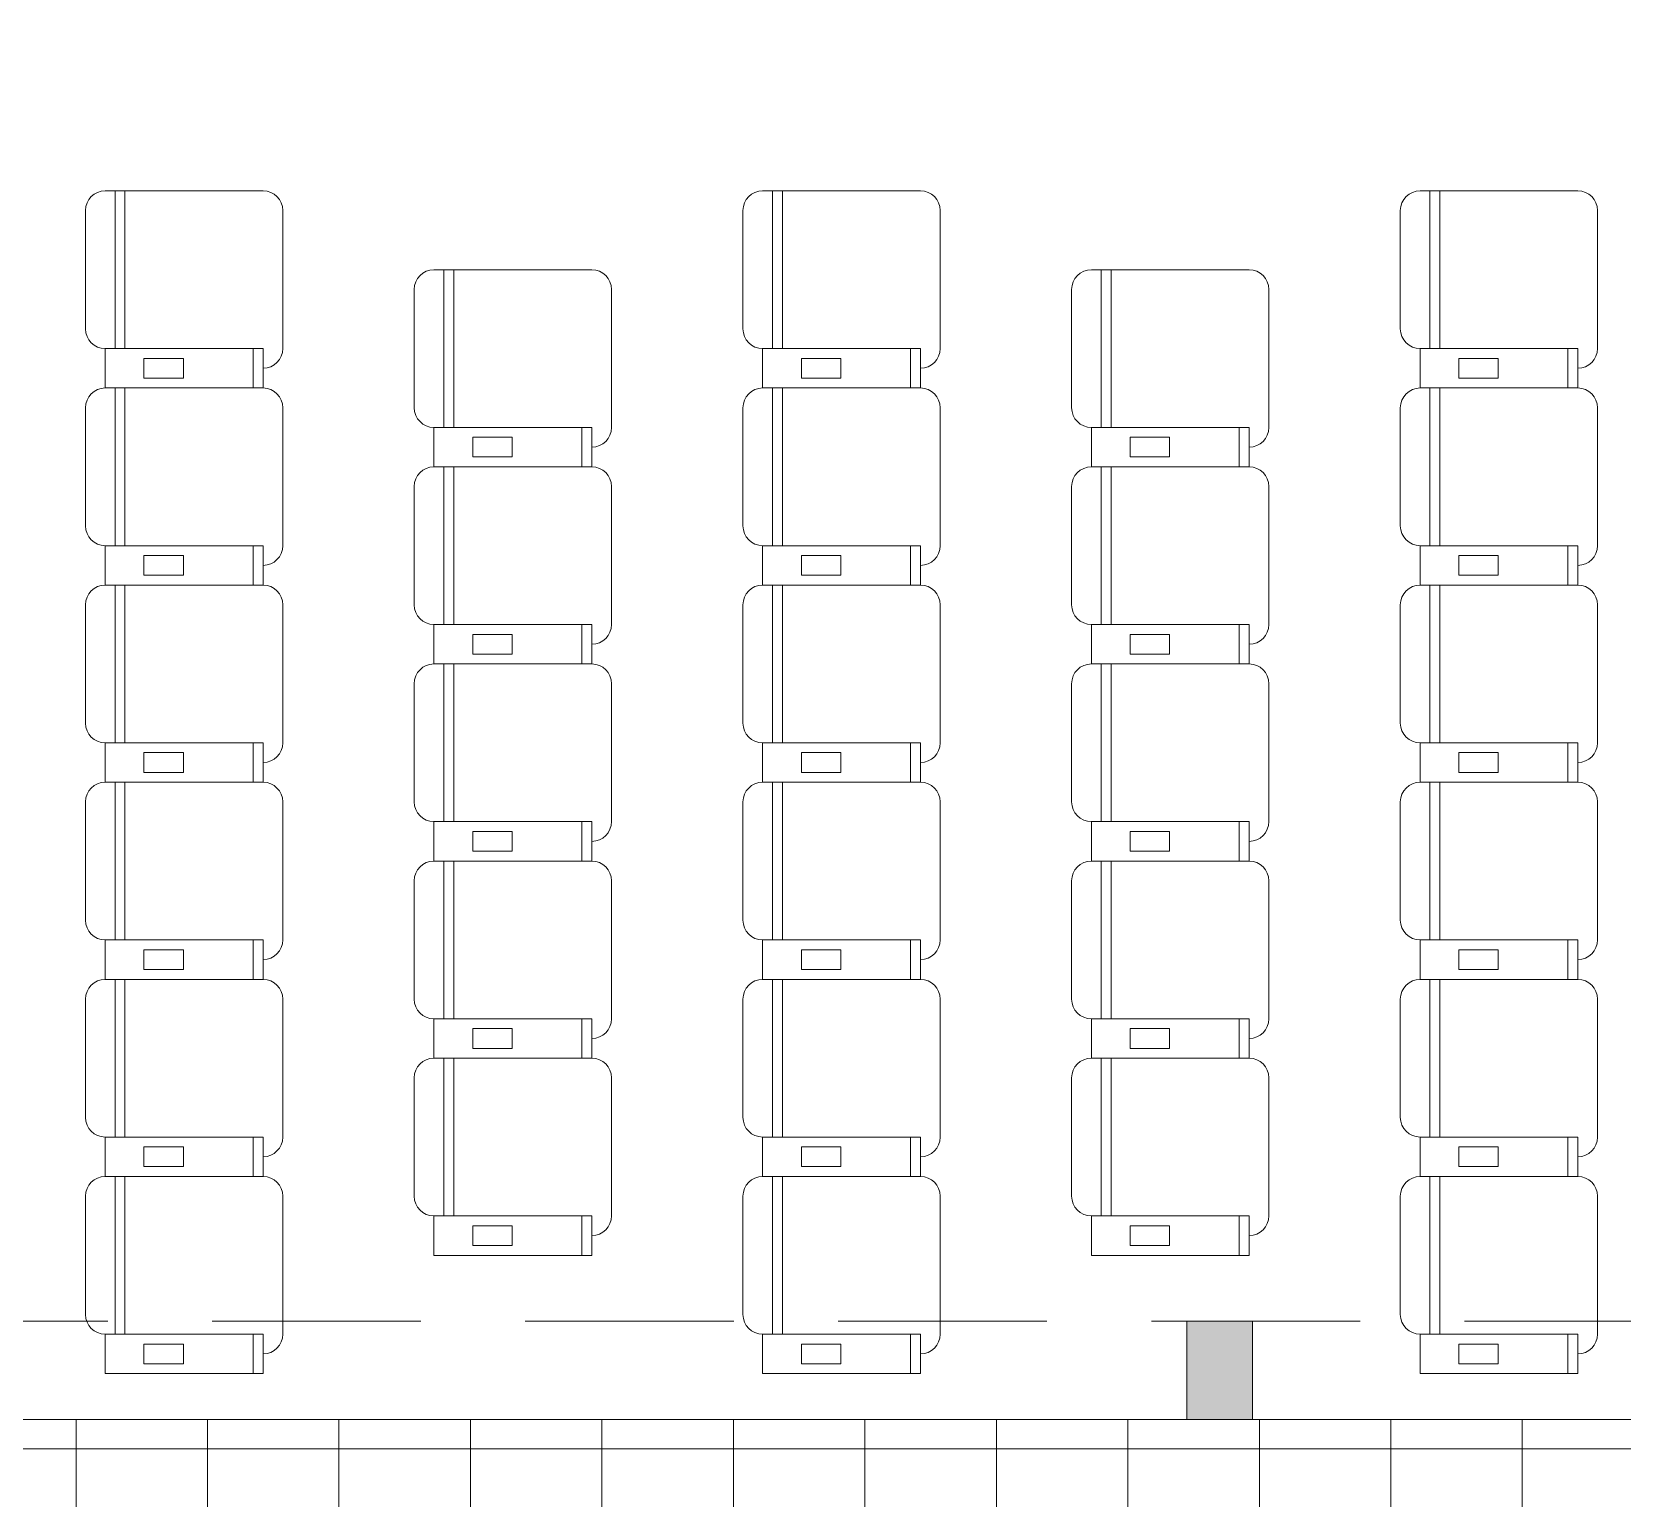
# Model space of a CAD drawing. Header units: millimetres. Extents: x 302.6 to 349.1, y 166.4 to 192.5.
# Drawn here: x 336.863 to 341.701, y 178.208 to 182.672 of the extents above; entities that cross this region are included whole.
import ezdxf

# ---------------------------------------------------------------- set-up
doc = ezdxf.new("R2010")
doc.units = ezdxf.units.MM
doc.linetypes.add('TRATTEGGIATA2', pattern=[9.525, 6.35, -3.175])
for name, color, linetype, lineweight in [('ARREDI attrezzature - furniture', 175, 'Continuous', 9), ('PAVIMENTAZIONE - flooring', 250, 'Continuous', 5), ('PILASTRI struttura - structure', 7, 'Continuous', 13), ('PROIEZIONI finissime - fine lines', 251, 'Continuous', 9)]:
    doc.layers.add(name, color=color, linetype=linetype, lineweight=lineweight)
doc.layers.add('MURATURA tratteggi - hatch wall', color=253, linetype='Continuous', true_color=0xa1a1a1)

msp = doc.modelspace()

# ---------------------------------------------------------------- hatches: boundary and pattern name
at = {"layer": 'MURATURA tratteggi - hatch wall', "true_color": 0x707070}
h = msp.add_hatch(color=8, dxfattribs=at)
h.dxf.hatch_style = 1
h.paths.add_polyline_path([(349.0264, 173.2974), (348.7264, 173.2974), (348.7264, 173.5974), (349.0264, 173.5974)], flags=17)
h.paths.add_polyline_path([(349.0264, 173.2974), (348.7264, 173.2974), (348.7264, 173.5974), (349.0264, 173.5974)], flags=17)
h.paths.add_polyline_path([(348.7264, 186.8349), (349.0264, 186.8349), (349.0264, 187.1349), (348.7264, 187.1349)])
h.paths.add_polyline_path([(344.3264, 173.2974), (344.5264, 173.2974), (344.5264, 173.5974), (344.3264, 173.5974)], flags=17)
h.paths.add_polyline_path([(344.3264, 173.2974), (344.5264, 173.2974), (344.5264, 173.5974), (344.3264, 173.5974)], flags=17)
h.paths.add_polyline_path([(348.7264, 173.2974), (349.0264, 173.2974), (349.0264, 173.5974), (348.7264, 173.5974)], flags=17)
h.paths.add_polyline_path([(348.7264, 173.2974), (349.0264, 173.2974), (349.0264, 173.5974), (348.7264, 173.5974)], flags=17)
h.paths.add_polyline_path([(302.7264, 173.2974), (303.0264, 173.2974), (303.0264, 173.5974), (302.7264, 173.5974)], flags=17)
h.paths.add_polyline_path([(302.7264, 173.2974), (303.0264, 173.2974), (303.0264, 173.5974), (302.7264, 173.5974)], flags=17)
h.paths.add_polyline_path([(307.2264, 173.2974), (307.4264, 173.2974), (307.4264, 173.5974), (307.2264, 173.5974)], flags=17)
h.paths.add_polyline_path([(307.2264, 173.2974), (307.4264, 173.2974), (307.4264, 173.5974), (307.2264, 173.5974)], flags=17)
h.paths.add_polyline_path([(311.1764, 173.2974), (311.3764, 173.2974), (311.3764, 173.5974), (311.1764, 173.5974)], flags=17)
h.paths.add_polyline_path([(315.5514, 173.2974), (315.7514, 173.2974), (315.7514, 173.5974), (315.5514, 173.5974)])
h.paths.add_polyline_path([(311.1764, 173.2974), (311.3764, 173.2974), (311.3764, 173.5974), (311.1764, 173.5974)], flags=17)
h.paths.add_polyline_path([(319.9264, 173.2974), (320.1264, 173.2974), (320.1264, 173.5974), (319.9264, 173.5974)])
h.paths.add_polyline_path([(324.0764, 173.2974), (323.8764, 173.2974), (323.8764, 173.5974), (324.0764, 173.5974)])
h.paths.add_polyline_path([(336.2014, 173.2974), (336.0014, 173.2974), (336.0014, 173.5974), (336.2014, 173.5974)])
h.paths.add_polyline_path([(340.5764, 173.2974), (340.3764, 173.2974), (340.3764, 173.5974), (340.5764, 173.5974)])
h.paths.add_polyline_path([(331.8264, 173.2974), (331.6264, 173.2974), (331.6264, 173.5974), (331.8264, 173.5974)])
h.paths.add_polyline_path([(327.6764, 173.2974), (327.8764, 173.2974), (327.8764, 173.5974), (327.6764, 173.5974)])
h.paths.add_polyline_path([(324.0764, 186.8349), (323.8764, 186.8349), (323.8764, 187.1349), (324.0764, 187.1349)])
h.paths.add_polyline_path([(320.1264, 186.8349), (319.9264, 186.8349), (319.9264, 187.1349), (320.1264, 187.1349)])
h.paths.add_polyline_path([(324.0764, 178.4474), (323.8764, 178.4474), (323.8764, 178.7474), (324.0764, 178.7474)])
h.paths.add_polyline_path([(320.1264, 178.4474), (319.9264, 178.4474), (319.9264, 178.7474), (320.1264, 178.7474)])
h.paths.add_polyline_path([(315.7514, 186.8349), (315.5514, 186.8349), (315.5514, 187.1349), (315.7514, 187.1349)])
h.paths.add_polyline_path([(315.7514, 178.4474), (315.5514, 178.4474), (315.5514, 178.7474), (315.7514, 178.7474)])
h.paths.add_polyline_path([(303.0264, 186.8349), (302.7264, 186.8349), (302.7264, 187.1349), (303.0264, 187.1349)])
h.paths.add_polyline_path([(303.0264, 178.4474), (302.7264, 178.4474), (302.7264, 178.7474), (303.0264, 178.7474)])
h.paths.add_polyline_path([(311.3764, 186.8349), (311.1764, 186.8349), (311.1764, 187.1349), (311.3764, 187.1349)])
h.paths.add_polyline_path([(307.4264, 186.8349), (307.2264, 186.8349), (307.2264, 187.1349), (307.4264, 187.1349)])
h.paths.add_polyline_path([(311.3764, 178.4474), (311.1764, 178.4474), (311.1764, 178.7474), (311.3764, 178.7474)])
h.paths.add_polyline_path([(307.4264, 178.4474), (307.2264, 178.4474), (307.2264, 178.7474), (307.4264, 178.7474)])
h.paths.add_polyline_path([(327.6764, 186.8349), (327.8764, 186.8349), (327.8764, 187.1349), (327.6764, 187.1349)])
h.paths.add_polyline_path([(331.6264, 186.8349), (331.8264, 186.8349), (331.8264, 187.1349), (331.6264, 187.1349)])
h.paths.add_polyline_path([(327.6764, 178.4474), (327.8764, 178.4474), (327.8764, 178.7474), (327.6764, 178.7474)])
h.paths.add_polyline_path([(331.6264, 178.4474), (331.8264, 178.4474), (331.8264, 178.7474), (331.6264, 178.7474)])
h.paths.add_polyline_path([(336.0014, 186.8349), (336.2014, 186.8349), (336.2014, 187.1349), (336.0014, 187.1349)])
h.paths.add_polyline_path([(336.0014, 178.4474), (336.2014, 178.4474), (336.2014, 178.7474), (336.0014, 178.7474)])
h.paths.add_polyline_path([(348.7264, 178.4474), (349.0264, 178.4474), (349.0264, 178.7474), (348.7264, 178.7474)])
h.paths.add_polyline_path([(340.3764, 186.8349), (340.5764, 186.8349), (340.5764, 187.1349), (340.3764, 187.1349)])
h.paths.add_polyline_path([(344.3264, 186.8349), (344.5264, 186.8349), (344.5264, 187.1349), (344.3264, 187.1349)])
h.paths.add_polyline_path([(340.3764, 178.4474), (340.5764, 178.4474), (340.5764, 178.7474), (340.3764, 178.7474)])
h.paths.add_polyline_path([(344.3264, 178.4474), (344.5264, 178.4474), (344.5264, 178.7474), (344.3264, 178.7474)])
at = {"layer": 'PAVIMENTAZIONE - flooring'}
h = msp.add_hatch(dxfattribs=at)
h.set_pattern_fill('_USER', color=256, scale=0.4, angle=90, style=0, double=1, pattern_type=0)
h.set_pattern_definition([(90, (94.9972, 11.9578), (-0.4, 0), []), (180, (94.9972, 11.9578), (0, -0.4), [])])
h.paths.add_polyline_path([(346.7264, 178.4474), (323.9967, 178.4474), (323.9967, 178.433), (324.9728, 178.433), (324.9728, 178.3842, -0.394387), (323.9764, 177.4474), (323.9764, 177.4474, -0.394387), (324.9728, 176.5107), (324.9728, 176.4619), (323.9967, 176.4619), (323.9967, 176.4474), (345.0547, 176.4474), (345.0547, 177.1752), (345.0925, 177.1752, -0.403471), (345.8475, 176.4474), (346.7264, 176.4474)])
h.paths.add_polyline_path([(324.9728, 178.3842), (323.9967, 178.3842), (323.9967, 178.427), (323.9764, 178.427), (323.9764, 177.4474, 0.394387)], flags=17)
h.paths.add_polyline_path([(323.9764, 177.4474), (323.9764, 176.4679), (323.9967, 176.4679), (323.9967, 176.5107), (324.9728, 176.5107, 0.394387)], flags=17)
h.paths.add_polyline_path([(345.0925, 177.1752), (345.0925, 176.4474), (345.8475, 176.4474, 0.403471)], flags=17)

# ---------------------------------------------------------------- linework, layer by layer
at = {"layer": 'ARREDI attrezzature - furniture'}
for p, q in [((337.0864, 182.1874), (337.5664, 182.1874)), ((337.1164, 182.1874), (337.1164, 181.7074)), ((337.1464, 182.1874), (337.1464, 181.7074)), ((339.0864, 182.1874), (339.5664, 182.1874)), ((339.1164, 182.1874), (339.1164, 181.7074)), ((339.1464, 182.1874), (339.1464, 181.7074)), ((341.0864, 182.1874), (341.5664, 182.1874)), ((341.1164, 182.1874), (341.1164, 181.7074)), ((341.1464, 182.1874), (341.1464, 181.7074)), ((337.0264, 182.1274), (337.0264, 181.7674)), ((337.6264, 181.7074), (337.6264, 182.1274)), ((339.0264, 182.1274), (339.0264, 181.7674)), ((339.6264, 181.7074), (339.6264, 182.1274)), ((341.0264, 182.1274), (341.0264, 181.7674)), ((341.6264, 181.7074), (341.6264, 182.1274)), ((338.0864, 181.9474), (338.5664, 181.9474)), ((338.1164, 181.9474), (338.1164, 181.4674)), ((338.1464, 181.9474), (338.1464, 181.4674)), ((340.0864, 181.9474), (340.5664, 181.9474)), ((340.1164, 181.9474), (340.1164, 181.4674)), ((340.1464, 181.9474), (340.1464, 181.4674)), ((338.0264, 181.8874), (338.0264, 181.5274)), ((338.6264, 181.4674), (338.6264, 181.8874)), ((340.0264, 181.8874), (340.0264, 181.5274)), ((340.6264, 181.4674), (340.6264, 181.8874)), ((337.0864, 181.7074), (337.5664, 181.7074)), ((337.0864, 181.7074), (337.0864, 181.5874)), ((337.5364, 181.5874), (337.5364, 181.7074)), ((337.5664, 181.5874), (337.5664, 181.7074)), ((339.0864, 181.7074), (339.5664, 181.7074)), ((339.0864, 181.7074), (339.0864, 181.5874)), ((339.5364, 181.5874), (339.5364, 181.7074)), ((339.5664, 181.5874), (339.5664, 181.7074)), ((341.0864, 181.7074), (341.5664, 181.7074)), ((341.0864, 181.7074), (341.0864, 181.5874)), ((341.5364, 181.5874), (341.5364, 181.7074)), ((341.5664, 181.5874), (341.5664, 181.7074)), ((337.2042, 181.6774), (337.3242, 181.6774)), ((337.2042, 181.6174), (337.2042, 181.6774)), ((337.3242, 181.6174), (337.3242, 181.6774)), ((339.2042, 181.6774), (339.3242, 181.6774)), ((339.2042, 181.6174), (339.2042, 181.6774)), ((339.3242, 181.6174), (339.3242, 181.6774)), ((341.2042, 181.6774), (341.3242, 181.6774)), ((341.2042, 181.6174), (341.2042, 181.6774)), ((341.3242, 181.6174), (341.3242, 181.6774)), ((337.0864, 181.5874), (337.5664, 181.5874)), ((337.0864, 181.5874), (337.5664, 181.5874)), ((337.1164, 181.5874), (337.1164, 181.1074)), ((337.1464, 181.5874), (337.1464, 181.1074)), ((337.2042, 181.6174), (337.3242, 181.6174)), ((339.0864, 181.5874), (339.5664, 181.5874)), ((339.0864, 181.5874), (339.5664, 181.5874)), ((339.1164, 181.5874), (339.1164, 181.1074)), ((339.1464, 181.5874), (339.1464, 181.1074)), ((339.2042, 181.6174), (339.3242, 181.6174)), ((341.0864, 181.5874), (341.5664, 181.5874)), ((341.0864, 181.5874), (341.5664, 181.5874)), ((341.1164, 181.5874), (341.1164, 181.1074)), ((341.1464, 181.5874), (341.1464, 181.1074)), ((341.2042, 181.6174), (341.3242, 181.6174)), ((337.0264, 181.5274), (337.0264, 181.1674)), ((337.6264, 181.1074), (337.6264, 181.5274)), ((339.0264, 181.5274), (339.0264, 181.1674)), ((339.6264, 181.1074), (339.6264, 181.5274)), ((341.0264, 181.5274), (341.0264, 181.1674)), ((341.6264, 181.1074), (341.6264, 181.5274)), ((338.0864, 181.4674), (338.5664, 181.4674)), ((338.0864, 181.4674), (338.0864, 181.3474)), ((338.5364, 181.3474), (338.5364, 181.4674)), ((338.5664, 181.3474), (338.5664, 181.4674)), ((340.0864, 181.4674), (340.5664, 181.4674)), ((340.0864, 181.4674), (340.0864, 181.3474)), ((340.5364, 181.3474), (340.5364, 181.4674)), ((340.5664, 181.3474), (340.5664, 181.4674)), ((338.2042, 181.4374), (338.3242, 181.4374)), ((338.2042, 181.3774), (338.2042, 181.4374)), ((338.3242, 181.3774), (338.3242, 181.4374)), ((340.2042, 181.4374), (340.3242, 181.4374)), ((340.2042, 181.3774), (340.2042, 181.4374)), ((340.3242, 181.3774), (340.3242, 181.4374)), ((338.0864, 181.3474), (338.5664, 181.3474)), ((338.0864, 181.3474), (338.5664, 181.3474)), ((338.1164, 181.3474), (338.1164, 180.8674)), ((338.1464, 181.3474), (338.1464, 180.8674)), ((338.2042, 181.3774), (338.3242, 181.3774)), ((340.0864, 181.3474), (340.5664, 181.3474)), ((340.0864, 181.3474), (340.5664, 181.3474)), ((340.1164, 181.3474), (340.1164, 180.8674)), ((340.1464, 181.3474), (340.1464, 180.8674)), ((340.2042, 181.3774), (340.3242, 181.3774)), ((338.0264, 181.2874), (338.0264, 180.9274)), ((338.6264, 180.8674), (338.6264, 181.2874)), ((340.0264, 181.2874), (340.0264, 180.9274)), ((340.6264, 180.8674), (340.6264, 181.2874)), ((337.0864, 181.1074), (337.5664, 181.1074)), ((337.0864, 181.1074), (337.0864, 180.9874)), ((337.5364, 180.9874), (337.5364, 181.1074)), ((337.5664, 180.9874), (337.5664, 181.1074)), ((339.0864, 181.1074), (339.5664, 181.1074)), ((339.0864, 181.1074), (339.0864, 180.9874)), ((339.5364, 180.9874), (339.5364, 181.1074)), ((339.5664, 180.9874), (339.5664, 181.1074)), ((341.0864, 181.1074), (341.5664, 181.1074)), ((341.0864, 181.1074), (341.0864, 180.9874)), ((341.5364, 180.9874), (341.5364, 181.1074)), ((341.5664, 180.9874), (341.5664, 181.1074)), ((337.2042, 181.0774), (337.3242, 181.0774)), ((337.2042, 181.0174), (337.2042, 181.0774)), ((337.3242, 181.0174), (337.3242, 181.0774)), ((339.2042, 181.0774), (339.3242, 181.0774)), ((339.2042, 181.0174), (339.2042, 181.0774)), ((339.3242, 181.0174), (339.3242, 181.0774)), ((341.2042, 181.0774), (341.3242, 181.0774)), ((341.2042, 181.0174), (341.2042, 181.0774)), ((341.3242, 181.0174), (341.3242, 181.0774)), ((337.2042, 181.0174), (337.3242, 181.0174)), ((339.2042, 181.0174), (339.3242, 181.0174)), ((341.2042, 181.0174), (341.3242, 181.0174)), ((337.0864, 180.9874), (337.5664, 180.9874)), ((337.0864, 180.9874), (337.5664, 180.9874)), ((337.1164, 180.9874), (337.1164, 180.5074)), ((337.1464, 180.9874), (337.1464, 180.5074)), ((339.0864, 180.9874), (339.5664, 180.9874)), ((339.0864, 180.9874), (339.5664, 180.9874)), ((339.1164, 180.9874), (339.1164, 180.5074)), ((339.1464, 180.9874), (339.1464, 180.5074)), ((341.0864, 180.9874), (341.5664, 180.9874)), ((341.0864, 180.9874), (341.5664, 180.9874)), ((341.1164, 180.9874), (341.1164, 180.5074)), ((341.1464, 180.9874), (341.1464, 180.5074)), ((337.0264, 180.9274), (337.0264, 180.5674)), ((337.6264, 180.5074), (337.6264, 180.9274)), ((339.0264, 180.9274), (339.0264, 180.5674)), ((339.6264, 180.5074), (339.6264, 180.9274)), ((341.0264, 180.9274), (341.0264, 180.5674)), ((341.6264, 180.5074), (341.6264, 180.9274)), ((338.0864, 180.8674), (338.5664, 180.8674)), ((338.0864, 180.8674), (338.0864, 180.7474)), ((338.5364, 180.7474), (338.5364, 180.8674)), ((338.5664, 180.7474), (338.5664, 180.8674)), ((340.0864, 180.8674), (340.5664, 180.8674)), ((340.0864, 180.8674), (340.0864, 180.7474)), ((340.5364, 180.7474), (340.5364, 180.8674)), ((340.5664, 180.7474), (340.5664, 180.8674)), ((338.2042, 180.8374), (338.3242, 180.8374)), ((338.2042, 180.7774), (338.2042, 180.8374)), ((338.3242, 180.7774), (338.3242, 180.8374)), ((340.2042, 180.8374), (340.3242, 180.8374)), ((340.2042, 180.7774), (340.2042, 180.8374)), ((340.3242, 180.7774), (340.3242, 180.8374)), ((338.2042, 180.7774), (338.3242, 180.7774)), ((340.2042, 180.7774), (340.3242, 180.7774)), ((338.0864, 180.7474), (338.5664, 180.7474)), ((338.0864, 180.7474), (338.5664, 180.7474)), ((338.1164, 180.7474), (338.1164, 180.2674)), ((338.1464, 180.7474), (338.1464, 180.2674)), ((340.0864, 180.7474), (340.5664, 180.7474)), ((340.0864, 180.7474), (340.5664, 180.7474)), ((340.1164, 180.7474), (340.1164, 180.2674)), ((340.1464, 180.7474), (340.1464, 180.2674)), ((338.0264, 180.6874), (338.0264, 180.3274)), ((338.6264, 180.2674), (338.6264, 180.6874)), ((340.0264, 180.6874), (340.0264, 180.3274)), ((340.6264, 180.2674), (340.6264, 180.6874)), ((337.0864, 180.5074), (337.5664, 180.5074)), ((337.0864, 180.5074), (337.0864, 180.3874)), ((337.2042, 180.4774), (337.3242, 180.4774)), ((337.2042, 180.4174), (337.2042, 180.4774)), ((337.3242, 180.4174), (337.3242, 180.4774)), ((337.5364, 180.3874), (337.5364, 180.5074)), ((337.5664, 180.3874), (337.5664, 180.5074)), ((339.0864, 180.5074), (339.5664, 180.5074)), ((339.0864, 180.5074), (339.0864, 180.3874)), ((339.2042, 180.4774), (339.3242, 180.4774)), ((339.2042, 180.4174), (339.2042, 180.4774)), ((339.3242, 180.4174), (339.3242, 180.4774)), ((339.5364, 180.3874), (339.5364, 180.5074)), ((339.5664, 180.3874), (339.5664, 180.5074)), ((341.0864, 180.5074), (341.5664, 180.5074)), ((341.0864, 180.5074), (341.0864, 180.3874)), ((341.2042, 180.4774), (341.3242, 180.4774)), ((341.2042, 180.4174), (341.2042, 180.4774)), ((341.3242, 180.4174), (341.3242, 180.4774)), ((341.5364, 180.3874), (341.5364, 180.5074)), ((341.5664, 180.3874), (341.5664, 180.5074)), ((337.0864, 180.3874), (337.5664, 180.3874)), ((337.0864, 180.3874), (337.5664, 180.3874)), ((337.1164, 180.3874), (337.1164, 179.9074)), ((337.1464, 180.3874), (337.1464, 179.9074)), ((337.2042, 180.4174), (337.3242, 180.4174)), ((339.0864, 180.3874), (339.5664, 180.3874)), ((339.0864, 180.3874), (339.5664, 180.3874)), ((339.1164, 180.3874), (339.1164, 179.9074)), ((339.1464, 180.3874), (339.1464, 179.9074)), ((339.2042, 180.4174), (339.3242, 180.4174)), ((341.0864, 180.3874), (341.5664, 180.3874)), ((341.0864, 180.3874), (341.5664, 180.3874)), ((341.1164, 180.3874), (341.1164, 179.9074)), ((341.1464, 180.3874), (341.1464, 179.9074)), ((341.2042, 180.4174), (341.3242, 180.4174)), ((337.0264, 180.3274), (337.0264, 179.9674)), ((337.6264, 179.9074), (337.6264, 180.3274)), ((339.0264, 180.3274), (339.0264, 179.9674)), ((339.6264, 179.9074), (339.6264, 180.3274)), ((341.0264, 180.3274), (341.0264, 179.9674)), ((341.6264, 179.9074), (341.6264, 180.3274)), ((338.0864, 180.2674), (338.5664, 180.2674)), ((338.0864, 180.2674), (338.0864, 180.1474)), ((338.2042, 180.2374), (338.3242, 180.2374)), ((338.2042, 180.1774), (338.2042, 180.2374)), ((338.3242, 180.1774), (338.3242, 180.2374)), ((338.5364, 180.1474), (338.5364, 180.2674)), ((338.5664, 180.1474), (338.5664, 180.2674)), ((340.0864, 180.2674), (340.5664, 180.2674)), ((340.0864, 180.2674), (340.0864, 180.1474)), ((340.2042, 180.2374), (340.3242, 180.2374)), ((340.2042, 180.1774), (340.2042, 180.2374)), ((340.3242, 180.1774), (340.3242, 180.2374)), ((340.5364, 180.1474), (340.5364, 180.2674)), ((340.5664, 180.1474), (340.5664, 180.2674)), ((338.0864, 180.1474), (338.5664, 180.1474)), ((338.0864, 180.1474), (338.5664, 180.1474)), ((338.1164, 180.1474), (338.1164, 179.6674)), ((338.1464, 180.1474), (338.1464, 179.6674)), ((338.2042, 180.1774), (338.3242, 180.1774)), ((340.0864, 180.1474), (340.5664, 180.1474)), ((340.0864, 180.1474), (340.5664, 180.1474)), ((340.1164, 180.1474), (340.1164, 179.6674)), ((340.1464, 180.1474), (340.1464, 179.6674)), ((340.2042, 180.1774), (340.3242, 180.1774)), ((338.0264, 180.0874), (338.0264, 179.7274)), ((338.6264, 179.6674), (338.6264, 180.0874)), ((340.0264, 180.0874), (340.0264, 179.7274)), ((340.6264, 179.6674), (340.6264, 180.0874)), ((337.0864, 179.9074), (337.5664, 179.9074)), ((337.0864, 179.9074), (337.0864, 179.7874)), ((337.5364, 179.7874), (337.5364, 179.9074)), ((337.5664, 179.7874), (337.5664, 179.9074)), ((339.0864, 179.9074), (339.5664, 179.9074)), ((339.0864, 179.9074), (339.0864, 179.7874)), ((339.5364, 179.7874), (339.5364, 179.9074)), ((339.5664, 179.7874), (339.5664, 179.9074)), ((341.0864, 179.9074), (341.5664, 179.9074)), ((341.0864, 179.9074), (341.0864, 179.7874)), ((341.5364, 179.7874), (341.5364, 179.9074)), ((341.5664, 179.7874), (341.5664, 179.9074)), ((337.2042, 179.8774), (337.3242, 179.8774)), ((337.2042, 179.8174), (337.2042, 179.8774)), ((337.3242, 179.8174), (337.3242, 179.8774)), ((339.2042, 179.8774), (339.3242, 179.8774)), ((339.2042, 179.8174), (339.2042, 179.8774)), ((339.3242, 179.8174), (339.3242, 179.8774)), ((341.2042, 179.8774), (341.3242, 179.8774)), ((341.2042, 179.8174), (341.2042, 179.8774)), ((341.3242, 179.8174), (341.3242, 179.8774)), ((337.2042, 179.8174), (337.3242, 179.8174)), ((339.2042, 179.8174), (339.3242, 179.8174)), ((341.2042, 179.8174), (341.3242, 179.8174)), ((337.0864, 179.7874), (337.5664, 179.7874)), ((337.0864, 179.7874), (337.5664, 179.7874)), ((337.1164, 179.7874), (337.1164, 179.3074)), ((337.1464, 179.7874), (337.1464, 179.3074)), ((339.0864, 179.7874), (339.5664, 179.7874)), ((339.0864, 179.7874), (339.5664, 179.7874)), ((339.1164, 179.7874), (339.1164, 179.3074)), ((339.1464, 179.7874), (339.1464, 179.3074)), ((341.0864, 179.7874), (341.5664, 179.7874)), ((341.0864, 179.7874), (341.5664, 179.7874)), ((341.1164, 179.7874), (341.1164, 179.3074)), ((341.1464, 179.7874), (341.1464, 179.3074)), ((337.0264, 179.7274), (337.0264, 179.3674)), ((337.6264, 179.3074), (337.6264, 179.7274)), ((339.0264, 179.7274), (339.0264, 179.3674)), ((339.6264, 179.3074), (339.6264, 179.7274)), ((341.0264, 179.7274), (341.0264, 179.3674)), ((341.6264, 179.3074), (341.6264, 179.7274)), ((338.0864, 179.6674), (338.5664, 179.6674)), ((338.0864, 179.6674), (338.0864, 179.5474)), ((338.5364, 179.5474), (338.5364, 179.6674)), ((338.5664, 179.5474), (338.5664, 179.6674)), ((340.0864, 179.6674), (340.5664, 179.6674)), ((340.0864, 179.6674), (340.0864, 179.5474)), ((340.5364, 179.5474), (340.5364, 179.6674)), ((340.5664, 179.5474), (340.5664, 179.6674)), ((338.2042, 179.6374), (338.3242, 179.6374)), ((338.2042, 179.5774), (338.2042, 179.6374)), ((338.3242, 179.5774), (338.3242, 179.6374)), ((340.2042, 179.6374), (340.3242, 179.6374)), ((340.2042, 179.5774), (340.2042, 179.6374)), ((340.3242, 179.5774), (340.3242, 179.6374)), ((338.2042, 179.5774), (338.3242, 179.5774)), ((340.2042, 179.5774), (340.3242, 179.5774)), ((338.0864, 179.5474), (338.5664, 179.5474)), ((338.0864, 179.5474), (338.5664, 179.5474)), ((338.1164, 179.5474), (338.1164, 179.0674)), ((338.1464, 179.5474), (338.1464, 179.0674)), ((340.0864, 179.5474), (340.5664, 179.5474)), ((340.0864, 179.5474), (340.5664, 179.5474)), ((340.1164, 179.5474), (340.1164, 179.0674)), ((340.1464, 179.5474), (340.1464, 179.0674)), ((338.0264, 179.4874), (338.0264, 179.1274)), ((338.6264, 179.0674), (338.6264, 179.4874)), ((340.0264, 179.4874), (340.0264, 179.1274)), ((340.6264, 179.0674), (340.6264, 179.4874)), ((337.0864, 179.3074), (337.5664, 179.3074)), ((337.0864, 179.3074), (337.0864, 179.1874)), ((337.2042, 179.2774), (337.3242, 179.2774)), ((337.2042, 179.2174), (337.2042, 179.2774)), ((337.3242, 179.2174), (337.3242, 179.2774)), ((337.5364, 179.1874), (337.5364, 179.3074)), ((337.5664, 179.1874), (337.5664, 179.3074)), ((339.0864, 179.3074), (339.5664, 179.3074)), ((339.0864, 179.3074), (339.0864, 179.1874)), ((339.2042, 179.2774), (339.3242, 179.2774)), ((339.2042, 179.2174), (339.2042, 179.2774)), ((339.3242, 179.2174), (339.3242, 179.2774)), ((339.5364, 179.1874), (339.5364, 179.3074)), ((339.5664, 179.1874), (339.5664, 179.3074)), ((341.0864, 179.3074), (341.5664, 179.3074)), ((341.0864, 179.3074), (341.0864, 179.1874)), ((341.2042, 179.2774), (341.3242, 179.2774)), ((341.2042, 179.2174), (341.2042, 179.2774)), ((341.3242, 179.2174), (341.3242, 179.2774)), ((341.5364, 179.1874), (341.5364, 179.3074)), ((341.5664, 179.1874), (341.5664, 179.3074)), ((337.2042, 179.2174), (337.3242, 179.2174)), ((339.2042, 179.2174), (339.3242, 179.2174)), ((341.2042, 179.2174), (341.3242, 179.2174)), ((337.0864, 179.1874), (337.5664, 179.1874)), ((337.0864, 179.1874), (337.5664, 179.1874)), ((337.1164, 179.1874), (337.1164, 178.7074)), ((337.1464, 179.1874), (337.1464, 178.7074)), ((339.0864, 179.1874), (339.5664, 179.1874)), ((339.0864, 179.1874), (339.5664, 179.1874)), ((339.1164, 179.1874), (339.1164, 178.7074)), ((339.1464, 179.1874), (339.1464, 178.7074)), ((341.0864, 179.1874), (341.5664, 179.1874)), ((341.0864, 179.1874), (341.5664, 179.1874)), ((341.1164, 179.1874), (341.1164, 178.7074)), ((341.1464, 179.1874), (341.1464, 178.7074)), ((337.0264, 179.1274), (337.0264, 178.7674)), ((337.6264, 178.7074), (337.6264, 179.1274)), ((339.0264, 179.1274), (339.0264, 178.7674)), ((339.6264, 178.7074), (339.6264, 179.1274)), ((341.0264, 179.1274), (341.0264, 178.7674)), ((341.6264, 178.7074), (341.6264, 179.1274)), ((338.0864, 179.0674), (338.5664, 179.0674)), ((338.0864, 179.0674), (338.0864, 178.9474)), ((338.2042, 179.0374), (338.3242, 179.0374)), ((338.2042, 178.9774), (338.2042, 179.0374)), ((338.3242, 178.9774), (338.3242, 179.0374)), ((338.5364, 178.9474), (338.5364, 179.0674)), ((338.5664, 178.9474), (338.5664, 179.0674)), ((340.0864, 179.0674), (340.5664, 179.0674)), ((340.0864, 179.0674), (340.0864, 178.9474)), ((340.2042, 179.0374), (340.3242, 179.0374)), ((340.2042, 178.9774), (340.2042, 179.0374)), ((340.3242, 178.9774), (340.3242, 179.0374)), ((340.5364, 178.9474), (340.5364, 179.0674)), ((340.5664, 178.9474), (340.5664, 179.0674)), ((338.2042, 178.9774), (338.3242, 178.9774)), ((340.2042, 178.9774), (340.3242, 178.9774)), ((338.0864, 178.9474), (338.5664, 178.9474)), ((340.0864, 178.9474), (340.5664, 178.9474)), ((337.0864, 178.7074), (337.5664, 178.7074)), ((337.0864, 178.7074), (337.0864, 178.5874)), ((337.5364, 178.5874), (337.5364, 178.7074)), ((337.5664, 178.5874), (337.5664, 178.7074)), ((339.0864, 178.7074), (339.5664, 178.7074)), ((339.0864, 178.7074), (339.0864, 178.5874)), ((339.5364, 178.5874), (339.5364, 178.7074)), ((339.5664, 178.5874), (339.5664, 178.7074)), ((341.0864, 178.7074), (341.5664, 178.7074)), ((341.0864, 178.7074), (341.0864, 178.5874)), ((341.5364, 178.5874), (341.5364, 178.7074)), ((341.5664, 178.5874), (341.5664, 178.7074)), ((337.2042, 178.6774), (337.3242, 178.6774)), ((337.2042, 178.6174), (337.2042, 178.6774)), ((337.3242, 178.6174), (337.3242, 178.6774)), ((339.2042, 178.6774), (339.3242, 178.6774)), ((339.2042, 178.6174), (339.2042, 178.6774)), ((339.3242, 178.6174), (339.3242, 178.6774)), ((341.2042, 178.6774), (341.3242, 178.6774)), ((341.2042, 178.6174), (341.2042, 178.6774)), ((341.3242, 178.6174), (341.3242, 178.6774)), ((337.0864, 178.5874), (337.5664, 178.5874)), ((337.2042, 178.6174), (337.3242, 178.6174)), ((339.0864, 178.5874), (339.5664, 178.5874)), ((339.2042, 178.6174), (339.3242, 178.6174)), ((341.0864, 178.5874), (341.5664, 178.5874)), ((341.2042, 178.6174), (341.3242, 178.6174))]:
    msp.add_line(p, q, dxfattribs=at)
for centre, start, end in [((337.0864, 182.1274), 90, 180), ((337.5664, 182.1274), 0, 90), ((339.0864, 182.1274), 90, 180), ((339.5664, 182.1274), 0, 90), ((341.0864, 182.1274), 90, 180), ((341.5664, 182.1274), 0, 90), ((338.0864, 181.8874), 90, 180), ((338.5664, 181.8874), 0, 90), ((340.0864, 181.8874), 90, 180), ((340.5664, 181.8874), 0, 90), ((337.0864, 181.7674), 180, 270), ((339.0864, 181.7674), 180, 270), ((341.0864, 181.7674), 180, 270), ((337.5664, 181.7074), 270, 0), ((339.5664, 181.7074), 270, 0), ((341.5664, 181.7074), 270, 0), ((337.0864, 181.5274), 90, 180), ((337.5664, 181.5274), 0, 90), ((339.0864, 181.5274), 90, 180), ((339.5664, 181.5274), 0, 90), ((341.0864, 181.5274), 90, 180), ((341.5664, 181.5274), 0, 90), ((338.0864, 181.5274), 180, 270), ((340.0864, 181.5274), 180, 270), ((338.5664, 181.4674), 270, 0), ((340.5664, 181.4674), 270, 0), ((338.0864, 181.2874), 90, 180), ((338.5664, 181.2874), 0, 90), ((340.0864, 181.2874), 90, 180), ((340.5664, 181.2874), 0, 90), ((337.0864, 181.1674), 180, 270), ((339.0864, 181.1674), 180, 270), ((341.0864, 181.1674), 180, 270), ((337.5664, 181.1074), 270, 0), ((339.5664, 181.1074), 270, 0), ((341.5664, 181.1074), 270, 0), ((337.0864, 180.9274), 90, 180), ((337.5664, 180.9274), 0, 90), ((339.0864, 180.9274), 90, 180), ((339.5664, 180.9274), 0, 90), ((341.0864, 180.9274), 90, 180), ((341.5664, 180.9274), 0, 90), ((338.0864, 180.9274), 180, 270), ((340.0864, 180.9274), 180, 270), ((338.5664, 180.8674), 270, 0), ((340.5664, 180.8674), 270, 0), ((338.0864, 180.6874), 90, 180), ((338.5664, 180.6874), 0, 90), ((340.0864, 180.6874), 90, 180), ((340.5664, 180.6874), 0, 90), ((337.0864, 180.5674), 180, 270), ((339.0864, 180.5674), 180, 270), ((341.0864, 180.5674), 180, 270), ((337.5664, 180.5074), 270, 0), ((339.5664, 180.5074), 270, 0), ((341.5664, 180.5074), 270, 0), ((337.0864, 180.3274), 90, 180), ((337.5664, 180.3274), 0, 90), ((339.0864, 180.3274), 90, 180), ((339.5664, 180.3274), 0, 90), ((341.0864, 180.3274), 90, 180), ((341.5664, 180.3274), 0, 90), ((338.0864, 180.3274), 180, 270), ((340.0864, 180.3274), 180, 270), ((338.5664, 180.2674), 270, 0), ((340.5664, 180.2674), 270, 0), ((338.0864, 180.0874), 90, 180), ((338.5664, 180.0874), 0, 90), ((340.0864, 180.0874), 90, 180), ((340.5664, 180.0874), 0, 90), ((337.0864, 179.9674), 180, 270), ((339.0864, 179.9674), 180, 270), ((341.0864, 179.9674), 180, 270), ((337.5664, 179.9074), 270, 0), ((339.5664, 179.9074), 270, 0), ((341.5664, 179.9074), 270, 0), ((337.0864, 179.7274), 90, 180), ((337.5664, 179.7274), 0, 90), ((339.0864, 179.7274), 90, 180), ((339.5664, 179.7274), 0, 90), ((341.0864, 179.7274), 90, 180), ((341.5664, 179.7274), 0, 90), ((338.0864, 179.7274), 180, 270), ((340.0864, 179.7274), 180, 270), ((338.5664, 179.6674), 270, 0), ((340.5664, 179.6674), 270, 0), ((338.0864, 179.4874), 90, 180), ((338.5664, 179.4874), 0, 90), ((340.0864, 179.4874), 90, 180), ((340.5664, 179.4874), 0, 90), ((337.0864, 179.3674), 180, 270), ((339.0864, 179.3674), 180, 270), ((341.0864, 179.3674), 180, 270), ((337.5664, 179.3074), 270, 0), ((339.5664, 179.3074), 270, 0), ((341.5664, 179.3074), 270, 0), ((337.0864, 179.1274), 90, 180), ((337.5664, 179.1274), 0, 90), ((339.0864, 179.1274), 90, 180), ((339.5664, 179.1274), 0, 90), ((341.0864, 179.1274), 90, 180), ((341.5664, 179.1274), 0, 90), ((338.0864, 179.1274), 180, 270), ((340.0864, 179.1274), 180, 270), ((338.5664, 179.0674), 270, 0), ((340.5664, 179.0674), 270, 0), ((337.0864, 178.7674), 180, 270), ((339.0864, 178.7674), 180, 270), ((341.0864, 178.7674), 180, 270), ((337.5664, 178.7074), 270, 0), ((339.5664, 178.7074), 270, 0), ((341.5664, 178.7074), 270, 0)]:
    msp.add_arc(centre, 0.06, start, end, dxfattribs=at)
at = {"layer": 'PAVIMENTAZIONE - flooring'}
msp.add_line((346.7264, 178.4474), (324.0764, 178.4474), dxfattribs=at)
at = {"layer": 'PILASTRI struttura - structure'}
msp.add_lwpolyline([(340.3764, 178.4474), (340.5764, 178.4474), (340.5764, 178.7474), (340.3764, 178.7474)], close=True, dxfattribs=at)
at = {"layer": 'PROIEZIONI finissime - fine lines', "color": 1, "linetype": 'TRATTEGGIATA2', "ltscale": 0.1}
msp.add_line((324.0764, 178.7474), (346.7264, 178.7474), dxfattribs=at)

doc.saveas('drawing.dxf')
